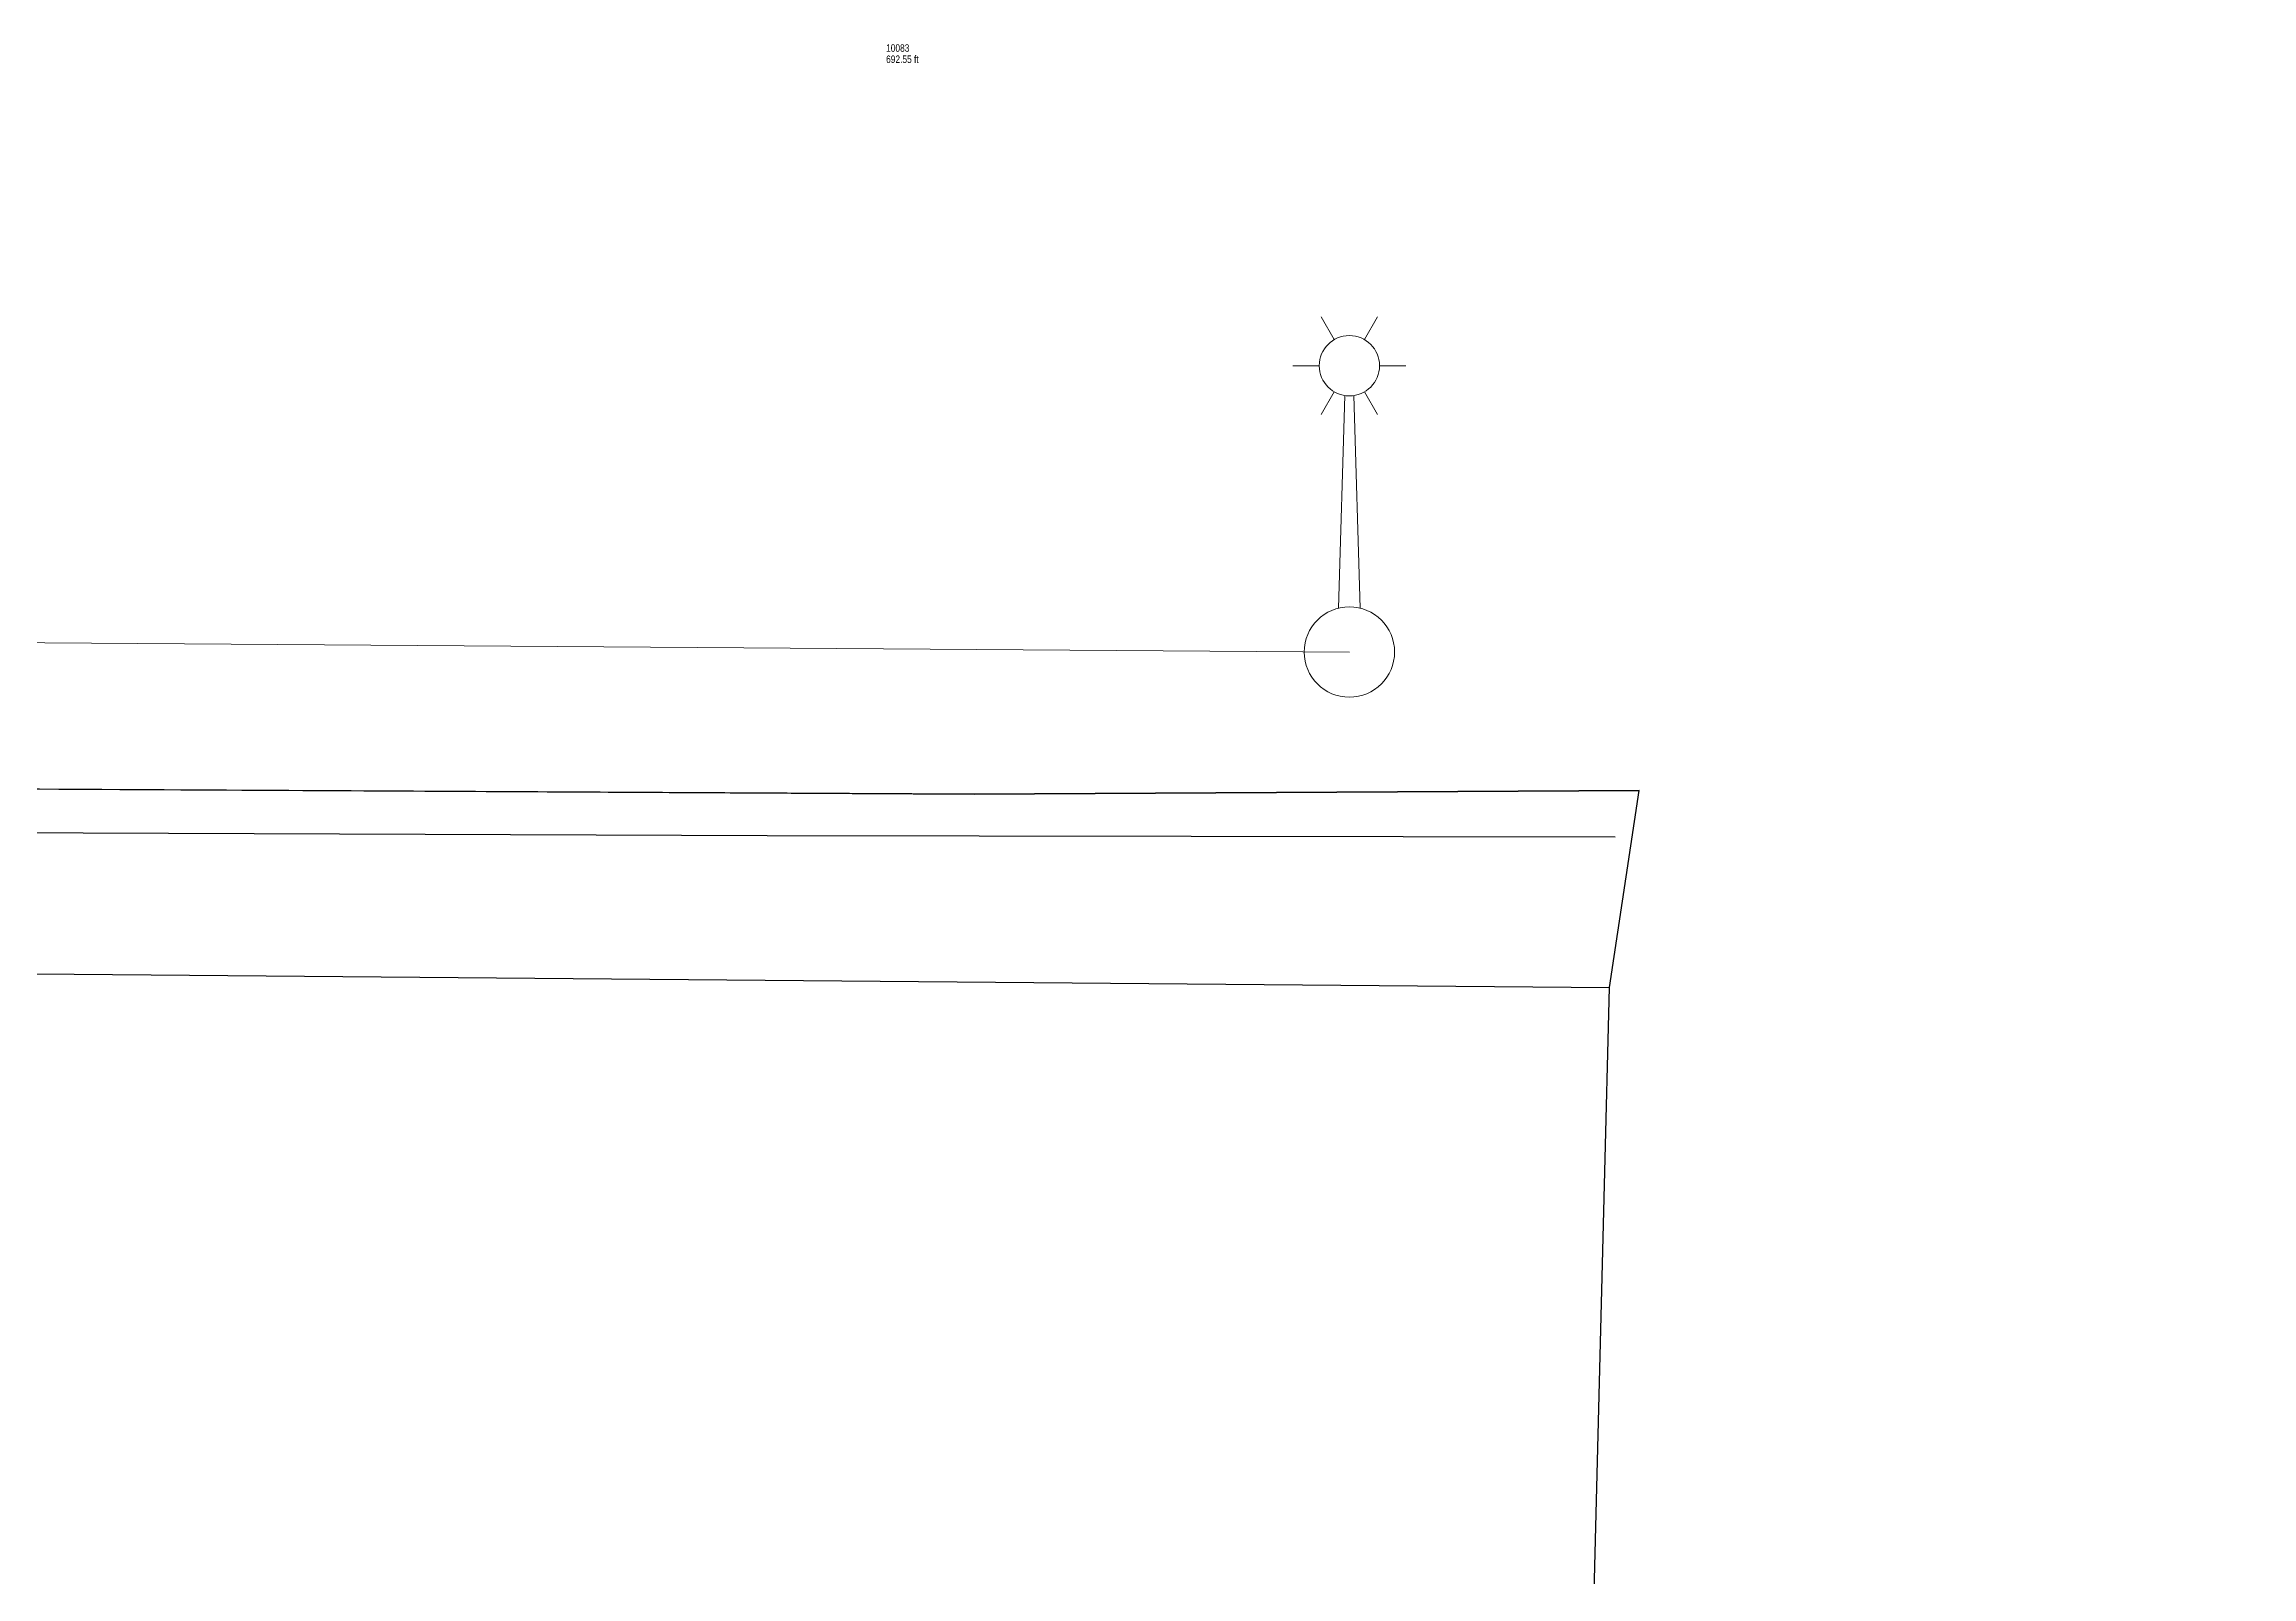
# Model space of a CAD drawing. Header units: feet. Extents: x 6430745 to 6432191, y 1887663 to 1888575.
# Drawn here: x 6431959.47 to 6431988.46, y 1887969.32 to 1887989.46 of the extents above; entities that cross this region are included whole.
import ezdxf
from ezdxf.lldxf.tags import DXFTag

# ---------------------------------------------------------------- set-up
doc = ezdxf.new("R2010")
doc.units = ezdxf.units.FT
doc.header["$MEASUREMENT"] = 0
doc.layers.get('0').update_dxf_attribs({"color": 253})
for name, color, linetype, lineweight in [('VF-ELEC-OVHD-LINE-', 253, 'OVERHEADELECTRIC', 15), ('VF-TINN-DSRF-BNDY-', 253, 'Continuous', 25), ('VF-TOPO-CONC-GTFL-LINE-', 253, 'Continuous', 25), ('VF-TOPO-CONC-LIPG-LINE-', 253, 'Continuous', 25), ('VF-TOPO-CONC-TBCB-LINE-', 253, 'Continuous', 25), ('VN-ELEC-STLT-', 253, 'Continuous', 13), ('VN-PLNT-TREE-', 253, 'Continuous', 13)]:
    doc.layers.add(name, color=color, linetype=linetype, lineweight=lineweight)
doc.styles.add('NCS1', font='arial.ttf', dxfattribs={"width": 0.8, "height": 0.09375})
doc.styles.get("Standard").update_dxf_attribs({"font": 'arial.ttf'})
tags = doc.linetypes.add('OVERHEADELECTRIC', pattern='A,1,-0.03,["OE",Standard,S=0.08,R=0,X=0,Y=-0.04],-0.16,1', length=2.19).pattern_tags.tags
tags[6] = DXFTag(74, 10)

# ---------------------------------------------------------------- blocks, each defined once
blk = doc.blocks.new('electric street light-Street Light')
at = {"color": 0}
for p, q in [((-0.0396, 0.8212), (-0.0743, 0.8812)), ((0.0396, 0.8212), (0.0743, 0.8812)), ((-0.0792, 0.7525), (-0.1485, 0.7525)), ((0.0792, 0.7525), (0.1485, 0.7525)), ((-0.0396, 0.6839), (-0.0743, 0.6239)), ((-0.0282, 0.1154), (-0.012, 0.6742)), ((0.0282, 0.1154), (0.012, 0.6742)), ((0.0396, 0.6839), (0.0743, 0.6239))]:
    blk.add_line(p, q, dxfattribs=at)
for centre, radius in [((0, 0.7525), 0.0792), ((0, 0), 0.1188)]:
    blk.add_circle(centre, radius, dxfattribs=at)

msp = doc.modelspace()

# ---------------------------------------------------------------- linework, layer by layer
at = {"layer": 'VF-ELEC-OVHD-LINE-', "ltscale": 0.6}
msp.add_line((6431603.37, 1887984.13, 694.22), (6431976.61, 1887981.47, 692.19), dxfattribs=at)
at = {"layer": 'VF-TINN-DSRF-BNDY-', "flags": 128}
msp.add_lwpolyline([(6431847.808, 1887909.374), (6431862.957, 1887909.395), (6431878.816, 1887909.158), (6431896.049, 1887909.808), (6431927.906, 1887909.549), (6431960.722, 1887909.32), (6431988.43, 1887908.447), (6431988.181, 1887913.805), (6431988.462, 1887919.674), (6431988.452, 1887920.252), (6431988.384, 1887922.226), (6431979.427, 1887953.379), (6431980.025, 1887977.061), (6431980.415, 1887979.653), (6431971.68, 1887979.604), (6431944.672, 1887979.746), (6431923.754, 1887979.858), (6431896.102, 1887979.988), (6431879.442, 1887980.08), (6431869.115, 1887980.07), (6431858.92, 1887980.121)], dxfattribs=at)
at = {"layer": 'VF-TOPO-CONC-GTFL-LINE-', "flags": 128}
msp.add_lwpolyline([(6431822.37, 1887979.68), (6431831.332, 1887979.615), (6431844.315, 1887979.554), (6431858.897, 1887979.565), (6431868.67, 1887979.532), (6431874.967, 1887979.484), (6431899.483, 1887979.318), (6431923.89, 1887979.272), (6431949.446, 1887979.136), (6431968.963, 1887979.062), (6431980.1, 1887979.043)], dxfattribs=at)
at = {"layer": 'VF-TOPO-CONC-LIPG-LINE-', "flags": 128}
msp.add_lwpolyline([(6431822.93, 1887977.84), (6431831.329, 1887977.8), (6431844.314, 1887977.699), (6431858.921, 1887977.545), (6431879.43, 1887977.464), (6431896.142, 1887977.456), (6431923.871, 1887977.256), (6431949.515, 1887977.327), (6431980.025, 1887977.061)], dxfattribs=at)
at = {"layer": 'VF-TOPO-CONC-TBCB-LINE-', "flags": 128}
msp.add_lwpolyline([(6431822.45, 1887980.3), (6431831.341, 1887980.197), (6431844.331, 1887980.205), (6431858.92, 1887980.121), (6431869.115, 1887980.07), (6431879.442, 1887980.08), (6431896.102, 1887979.988), (6431923.754, 1887979.858), (6431944.672, 1887979.746), (6431971.68, 1887979.604), (6431980.415, 1887979.653)], dxfattribs=at)

# ---------------------------------------------------------------- block references
at = {"layer": 'VN-ELEC-STLT-', "linetype": 'Continuous', "lineweight": -3, "xscale": 4.999989986419678, "yscale": 4.999989986419678}
msp.add_blockref('electric street light-Street Light', (6431976.609, 1887981.471), dxfattribs=at)

# ---------------------------------------------------------------- texts
at = {"layer": 'VN-PLNT-TREE-', "style": 'NCS1', "width": 0.8}
for s, p in [('10083', (6431970.525, 1887989.359)), ('692.55 ft', (6431970.525, 1887989.212))]:
    msp.add_text(s, height=0.0984, dxfattribs=at).set_placement(p)

doc.saveas('drawing.dxf')
